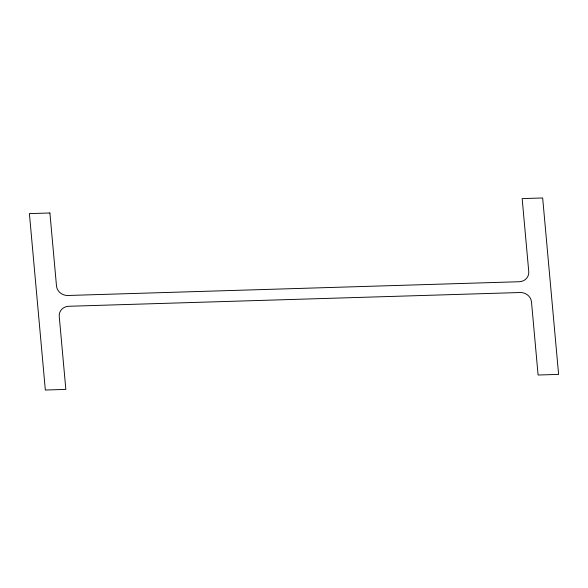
<?xml version="1.0" encoding="UTF-8"?>
<svg xmlns="http://www.w3.org/2000/svg" width="588" height="588" viewBox="0 0 588 588"><rect width="100%" height="100%" fill="white"/><g stroke="black" fill="none" stroke-linecap="round" stroke-linejoin="round"><path stroke-width="0.88" d="M49.907 212.981L29.4 213.606L45.335 390.028L65.841 389.403L59.241 316.381A10.584 9.717 18.6 0 1 68.818 306.267L520.152 292.515A10.584 9.717 18.6 0 1 531.501 301.997L538.094 375.019L558.6 374.394L542.665 197.972L522.159 198.597L528.759 271.619A10.584 9.717 18.6 0 1 519.182 281.733L67.848 295.485A10.584 9.717 18.6 0 1 56.499 286.003L49.907 212.981"/></g></svg>
